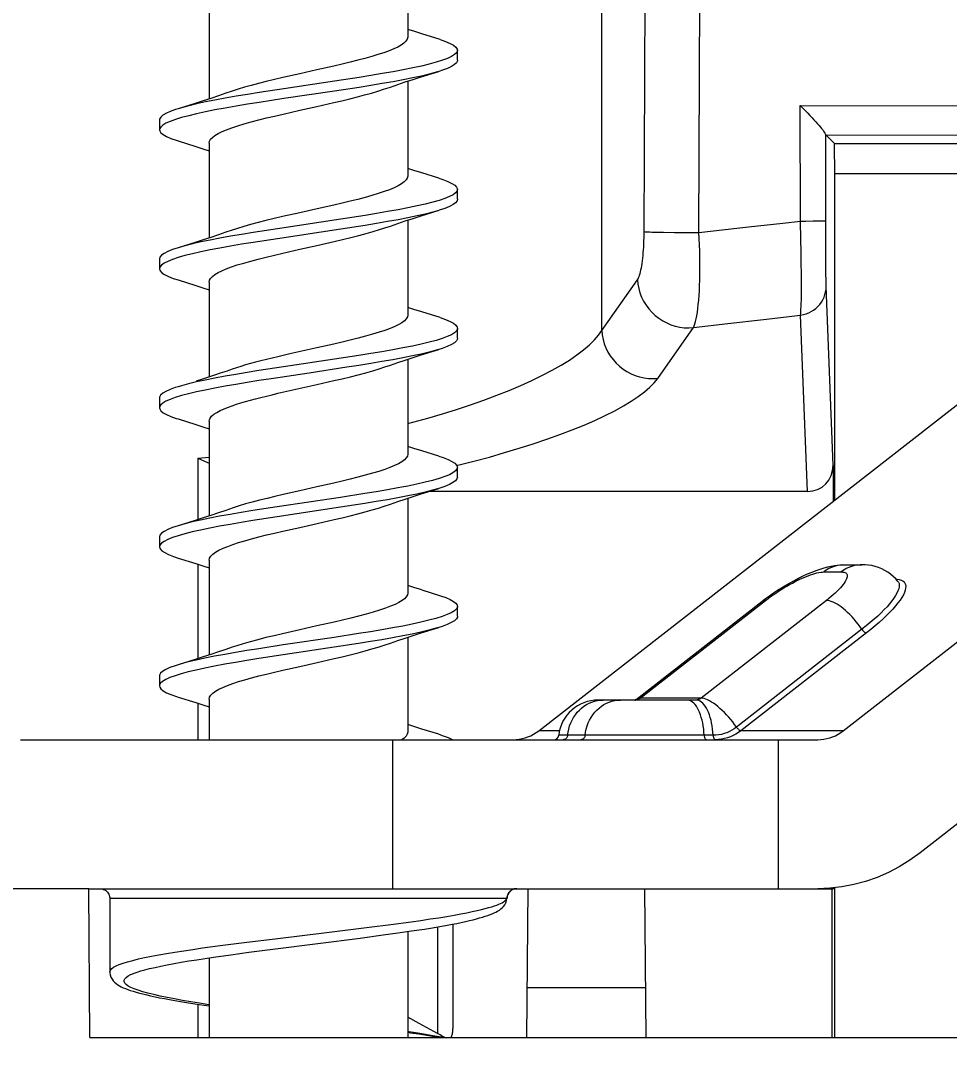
# Model space of a CAD drawing. Header units: millimetres. Extents: x -853320 to 19484, y -510814 to 9708.
# Drawn here: x 10048.51 to 10057.87, y 3181.48 to 3191.83 of the extents above; entities that cross this region are included whole.
import ezdxf
from ezdxf import colors
from ezdxf.entities.mleader import LeaderData, LeaderLine
from ezdxf.math import Vec2, Vec3

# ---------------------------------------------------------------- set-up
doc = ezdxf.new("R2010")
doc.units = ezdxf.units.MM
doc.layers.add('DS_ST_quote 1_50', color=7, linetype='Continuous')
for name, color, linetype, lineweight in [('F_ARREDI', 7, 'Continuous', 5), ('F_ELETTRICO', 22, 'Continuous', 5), ('F_ELETTRODOMESTICI', 40, 'Continuous', 5), ('F_IMPIANTO ELETTRICO', 7, 'Continuous', 0)]:
    doc.layers.add(name, color=color, linetype=linetype, lineweight=lineweight)
doc.styles.add('ARIAL', font='arial.ttf')
doc.styles.add('DANZI-DIDASCALIE', font='Yu Gothic UI Light.ttf', dxfattribs={"height": 30})
doc.dimstyles.new('ISO-100', dxfattribs={"dimtxt": 100, "dimasz": 5, "dimexe": 0.25, "dimexo": 6, "dimgap": 6, "dimtad": 1, "dimtxsty": 'ARIAL', "dimblk": 'ARCHTICK', "dimcen": 2.5, "dimdle": 15, "dimse1": 1, "dimse2": 1, "dimclrd": 256, "dimclre": 256, "dimclrt": 256, "dimadec": 0, "dimazin": 0, "dimtfac": 1, "dimtmove": 0, "dimatfit": 3, "dimldrblk": 'ARCHTICK', "dimfxl": 1, "dimlwd": -1, "dimlwe": -1, "dimarcsym": 0})

# ---------------------------------------------------------------- blocks, each defined once
blk = doc.blocks.new('_Dot')
at = {"color": 0, "linetype": 'ByBlock', "lineweight": -2}
blk.add_line((-0.5, 0), (-1, 0), dxfattribs=at)
at = {"color": 0, "linetype": 'ByBlock', "const_width": 0.5}
blk.add_lwpolyline([(-0.25, 0, 1), (0.25, 0, 1)], format="xyb", close=True, dxfattribs=at)
blk = doc.blocks.new('SCATOLA INCASSO_1 P_sezione e pianta')
at = {"layer": 'F_ELETTRICO'}
for p, q in [((55469.594, -13686.328), (55469.594, -13670.336)), ((55460.891, -13678.828), (55460.891, -13670.825)), ((55460.591, -13678.83), (55460.591, -13671.125)), ((55462.962, -13671.844), (55467.732, -13677.967)), ((55466.503, -13678.741), (55461.733, -13672.617)), ((55460.503, -13678.918), (55460.511, -13675.083)), ((55466.503, -13681.809), (55461.733, -13675.686)), ((55460.208, -13679.174), (55460.211, -13677.295)), ((55464.999, -13678.19), (55464.973, -13678.213)), ((55465.519, -13678.508), (55466.503, -13679.772)), ((55464.832, -13678.73), (55464.832, -13678.555)), ((55465.482, -13678.553), (55466.467, -13679.817)), ((55466.503, -13678.741), (55466.503, -13679.772)), ((55460.591, -13678.83), (55460.503, -13678.918)), ((55460.891, -13678.828), (55464.181, -13678.828)), ((55463.828, -13678.843), (55462.029, -13678.914)), ((55463.828, -13678.843), (55464.193, -13678.843)), ((55464.904, -13678.936), (55464.904, -13678.761)), ((55468.084, -13678.828), (55469.594, -13678.828)), ((55468.085, -13678.843), (55468.094, -13678.843)), ((55468.094, -13678.998), (55468.094, -13678.843)), ((55461.454, -13678.918), (55460.5, -13678.918)), ((55461.738, -13678.917), (55461.454, -13678.918)), ((55461.898, -13678.916), (55461.738, -13678.917)), ((55461.969, -13678.915), (55461.898, -13678.916)), ((55462.004, -13678.914), (55461.969, -13678.915)), ((55465.191, -13678.91), (55466.176, -13680.174)), ((55469.594, -13678.852), (55468.094, -13678.852)), ((55461.37, -13679.001), (55461.369, -13678.966)), ((55461.37, -13679.044), (55461.37, -13679.001)), ((55461.371, -13679.119), (55461.37, -13679.044)), ((55466.594, -13687.028), (55466.594, -13678.998)), ((55468.094, -13686.341), (55468.094, -13678.998)), ((55461.371, -13679.173), (55461.371, -13679.119)), ((55464.094, -13679.102), (55462.319, -13679.171)), ((55464.094, -13679.102), (55464.094, -13682.912)), ((55461.371, -13679.173), (55460.208, -13679.174)), ((55461.558, -13679.168), (55461.371, -13679.173)), ((55461.679, -13679.166), (55461.558, -13679.168)), ((55461.794, -13679.164), (55461.679, -13679.166)), ((55461.902, -13679.162), (55461.794, -13679.164)), ((55462.361, -13679.544), (55462.319, -13679.171)), ((55468.094, -13679.394), (55466.594, -13679.394)), ((55462.403, -13679.903), (55462.361, -13679.544)), ((55465.203, -13679.563), (55465.173, -13679.524)), ((55466.176, -13680.788), (55465.191, -13679.524)), ((55466.188, -13680.828), (55465.203, -13679.563)), ((55461.486, -13680.195), (55461.429, -13679.696)), ((55462.444, -13680.251), (55462.403, -13679.903)), ((55461.486, -13680.195), (55437.364, -13680.087)), ((55466.549, -13680.051), (55466.549, -13681.608)), ((55461.486, -13680.321), (55461.486, -13680.195)), ((55466.176, -13680.174), (55466.176, -13680.788)), ((55462.955, -13680.61), (55462.444, -13680.251)), ((55466.194, -13680.226), (55466.194, -13681.21)), ((55461.485, -13680.442), (55461.486, -13680.321)), ((55461.483, -13680.552), (55461.485, -13680.442)), ((55461.482, -13680.615), (55461.483, -13680.552)), ((55461.477, -13680.747), (55437.364, -13680.639)), ((55462.472, -13681.173), (55461.961, -13680.813)), ((55466.177, -13680.801), (55466.176, -13680.788)), ((55469.594, -13680.728), (55468.094, -13680.741)), ((55469.094, -13680.732), (55469.094, -13681.923)), ((55466.188, -13680.828), (55466.185, -13680.824)), ((55462.472, -13681.173), (55437.364, -13681.173)), ((55466.195, -13681.189), (55466.194, -13681.16)), ((55466.503, -13681.599), (55466.503, -13681.809)), ((55469.594, -13681.928), (55468.094, -13681.915)), ((55468.181, -13682.13), (55468.194, -13682.13)), ((55468.188, -13682.128), (55468.189, -13682.128)), ((55468.194, -13682.13), (55468.194, -13686.128)), ((55459.751, -13682.628), (55459.651, -13682.628)), ((55461.151, -13682.628), (55461.051, -13682.628)), ((55462.551, -13682.628), (55462.451, -13682.628)), ((55463.832, -13682.632), (55463.829, -13682.622)), ((55463.951, -13682.628), (55463.851, -13682.628)), ((55465.351, -13682.628), (55465.251, -13682.628)), ((55468.45, -13682.673), (55469.501, -13682.673)), ((55459.733, -13682.728), (55459.752, -13682.779)), ((55461.124, -13682.707), (55461.143, -13682.753)), ((55462.534, -13682.729), (55462.553, -13682.781)), ((55463.925, -13682.708), (55463.944, -13682.755)), ((55465.334, -13682.731), (55465.353, -13682.782)), ((55459.919, -13682.992), (55459.864, -13682.816)), ((55461.319, -13682.992), (55461.262, -13682.81)), ((55462.719, -13682.992), (55462.664, -13682.816)), ((55464.119, -13682.992), (55464.064, -13682.816)), ((55465.519, -13682.992), (55465.464, -13682.816)), ((55468.478, -13682.828), (55469.552, -13682.828)), ((55469.552, -13682.828), (55469.452, -13683.012)), ((55469.57, -13682.935), (55469.583, -13682.857)), ((55469.583, -13682.857), (55469.594, -13682.796)), ((55468.52, -13683.089), (55468.5, -13682.96)), ((55459.929, -13683.078), (55459.948, -13683.173)), ((55465.53, -13683.083), (55465.549, -13683.178)), ((55468.455, -13683.299), (55468.427, -13683.093)), ((55468.54, -13683.228), (55468.52, -13683.089)), ((55469.452, -13683.012), (55469.388, -13683.128)), ((55458.562, -13683.128), (55459.517, -13683.128)), ((55459.962, -13683.128), (55460.917, -13683.128)), ((55461.362, -13683.128), (55462.317, -13683.128)), ((55462.762, -13683.128), (55463.717, -13683.128)), ((55464.162, -13683.128), (55465.117, -13683.128)), ((55465.562, -13683.128), (55466.517, -13683.128)), ((55468.525, -13683.128), (55469.594, -13683.128)), ((55466.594, -13683.28), (55468.094, -13683.28)), ((55468.482, -13683.516), (55468.455, -13683.299)), ((55468.56, -13683.375), (55468.54, -13683.228)), ((55468.591, -13683.607), (55468.56, -13683.375)), ((55461.315, -13683.558), (55461.353, -13683.803)), ((55461.415, -13683.558), (55461.453, -13683.803)), ((55464.115, -13683.561), (55464.153, -13683.806)), ((55464.215, -13683.561), (55464.253, -13683.806)), ((55468.538, -13683.972), (55468.482, -13683.516)), ((55468.699, -13684.459), (55468.591, -13683.607)), ((55459.924, -13683.617), (55459.962, -13683.864)), ((55460.024, -13683.617), (55460.062, -13683.864)), ((55462.724, -13683.62), (55462.762, -13683.867)), ((55465.525, -13683.623), (55465.563, -13683.87)), ((55465.625, -13683.623), (55465.663, -13683.87)), ((55461.353, -13683.803), (55461.448, -13684.439)), ((55461.453, -13683.803), (55461.548, -13684.439)), ((55464.153, -13683.806), (55464.248, -13684.442)), ((55464.253, -13683.806), (55464.348, -13684.442)), ((55459.962, -13683.864), (55460.038, -13684.375)), ((55460.062, -13683.864), (55460.138, -13684.375)), ((55460.216, -13684.042), (55460.178, -13683.873)), ((55462.61, -13683.871), (55462.648, -13684.042)), ((55462.762, -13683.867), (55462.839, -13684.378)), ((55463.016, -13684.042), (55462.977, -13683.871)), ((55464.01, -13683.871), (55464.048, -13684.042)), ((55464.416, -13684.041), (55464.377, -13683.87)), ((55465.563, -13683.87), (55465.639, -13684.381)), ((55465.663, -13683.87), (55465.739, -13684.381)), ((55468.594, -13684.436), (55468.538, -13683.972)), ((55462.648, -13684.042), (55462.709, -13684.314)), ((55463.077, -13684.314), (55463.016, -13684.042)), ((55459.887, -13684.215), (55459.926, -13684.387)), ((55461.287, -13684.215), (55461.326, -13684.388)), ((55461.693, -13684.386), (55461.654, -13684.214)), ((55465.487, -13684.215), (55465.526, -13684.389)), ((55465.893, -13684.386), (55465.855, -13684.215)), ((55462.709, -13684.314), (55462.737, -13684.435)), ((55463.105, -13684.435), (55463.077, -13684.314)), ((55460.038, -13684.375), (55460.076, -13684.623)), ((55460.138, -13684.375), (55460.176, -13684.623)), ((55461.448, -13684.439), (55461.486, -13684.684)), ((55461.548, -13684.439), (55461.586, -13684.684)), ((55462.839, -13684.378), (55462.877, -13684.626)), ((55465.639, -13684.381), (55465.677, -13684.629)), ((55465.739, -13684.381), (55465.777, -13684.629)), ((55468.635, -13684.775), (55468.594, -13684.436)), ((55464.248, -13684.442), (55464.286, -13684.687)), ((55464.348, -13684.442), (55464.386, -13684.687)), ((55468.734, -13684.728), (55468.699, -13684.459)), ((55468.759, -13684.908), (55468.734, -13684.728)), ((55468.663, -13684.991), (55468.635, -13684.775)), ((55462.863, -13684.897), (55462.881, -13684.948)), ((55462.881, -13684.948), (55462.903, -13685.016)), ((55462.915, -13684.859), (55462.934, -13684.968)), ((55468.784, -13685.084), (55468.759, -13684.908)), ((55462.903, -13685.016), (55462.923, -13685.074)), ((55462.934, -13684.968), (55462.953, -13685.071)), ((55468.691, -13685.194), (55468.663, -13684.991)), ((55459.185, -13685.128), (55460.14, -13685.128)), ((55460.585, -13685.128), (55461.54, -13685.128)), ((55461.985, -13685.128), (55462.94, -13685.128)), ((55462.953, -13685.071), (55462.972, -13685.168)), ((55463.385, -13685.128), (55464.34, -13685.128)), ((55463.759, -13685.243), (55463.75, -13685.128)), ((55464.785, -13685.128), (55465.74, -13685.128)), ((55466.185, -13685.128), (55466.594, -13685.128)), ((55468.79, -13685.128), (55469.594, -13685.128)), ((55463.759, -13685.243), (55464.377, -13685.243)), ((55464.825, -13685.243), (55465.777, -13685.243)), ((55466.225, -13685.243), (55466.594, -13685.243)), ((55469.258, -13685.243), (55469.594, -13685.243)), ((55460.186, -13685.27), (55460.239, -13685.44)), ((55461.586, -13685.27), (55461.639, -13685.44)), ((55464.386, -13685.27), (55464.439, -13685.44)), ((55465.786, -13685.27), (55465.839, -13685.44)), ((55460.348, -13685.468), (55460.367, -13685.521)), ((55465.949, -13685.471), (55465.968, -13685.523)), ((55461.757, -13685.497), (55461.777, -13685.544)), ((55464.558, -13685.498), (55464.577, -13685.545)), ((55460.351, -13685.628), (55460.451, -13685.628)), ((55461.751, -13685.628), (55461.851, -13685.628)), ((55463.151, -13685.628), (55463.251, -13685.628)), ((55464.551, -13685.628), (55464.651, -13685.628)), ((55465.951, -13685.628), (55466.051, -13685.628)), ((55468.959, -13685.919), (55468.958, -13685.916)), ((55468.194, -13686.128), (55468.932, -13686.128)), ((55468.932, -13686.128), (55468.931, -13686.128)), ((55469.594, -13686.328), (55468.094, -13686.341)), ((55468.094, -13686.341), (55468.094, -13688.041))]:
    blk.add_line(p, q, dxfattribs=at)
for points in [[(55467.732, -13677.967), (55467.807, -13678.07), (55467.873, -13678.177), (55467.93, -13678.286), (55467.98, -13678.4), (55468.021, -13678.516), (55468.053, -13678.635), (55468.075, -13678.754), (55468.089, -13678.875), (55468.094, -13678.998)], [(55464.98, -13678.177), (55464.986, -13678.158), (55464.994, -13678.142), (55465.004, -13678.129), (55465.017, -13678.12), (55465.032, -13678.114), (55465.048, -13678.112), (55465.067, -13678.113), (55465.088, -13678.117), (55465.11, -13678.125), (55465.134, -13678.136), (55465.16, -13678.151), (55465.188, -13678.169), (55465.216, -13678.19), (55465.246, -13678.214), (55465.278, -13678.242), (55465.31, -13678.272), (55465.343, -13678.305), (55465.378, -13678.341), (55465.412, -13678.379), (55465.447, -13678.42), (55465.483, -13678.463), (55465.519, -13678.508)], [(55464.973, -13678.213), (55464.949, -13678.237), (55464.927, -13678.264), (55464.907, -13678.292), (55464.889, -13678.322), (55464.873, -13678.353), (55464.86, -13678.386), (55464.849, -13678.42), (55464.841, -13678.454), (55464.836, -13678.488), (55464.833, -13678.521), (55464.832, -13678.555)], [(55464.976, -13678.21), (55464.977, -13678.2), (55464.98, -13678.177)], [(55464.999, -13678.19), (55465.007, -13678.185), (55465.021, -13678.179), (55465.037, -13678.177), (55465.054, -13678.178), (55465.074, -13678.182), (55465.095, -13678.19), (55465.118, -13678.201), (55465.143, -13678.214), (55465.168, -13678.231), (55465.196, -13678.251), (55465.224, -13678.274), (55465.254, -13678.3), (55465.284, -13678.329), (55465.316, -13678.36), (55465.348, -13678.394), (55465.381, -13678.431), (55465.415, -13678.469), (55465.448, -13678.51), (55465.482, -13678.553)], [(55465.482, -13678.553), (55465.489, -13678.548), (55465.495, -13678.543), (55465.501, -13678.537), (55465.506, -13678.532), (55465.51, -13678.526), (55465.514, -13678.521), (55465.516, -13678.516), (55465.518, -13678.512), (55465.519, -13678.508)], [(55464.832, -13678.555), (55464.832, -13678.57), (55464.835, -13678.6), (55464.84, -13678.628), (55464.848, -13678.657), (55464.859, -13678.684), (55464.871, -13678.711), (55464.887, -13678.737), (55464.904, -13678.761)], [(55465.482, -13678.553), (55465.456, -13678.571), (55465.43, -13678.591), (55465.405, -13678.611), (55465.38, -13678.632), (55465.357, -13678.653), (55465.334, -13678.675), (55465.313, -13678.697), (55465.293, -13678.719), (55465.274, -13678.741), (55465.257, -13678.762), (55465.242, -13678.783), (55465.229, -13678.804), (55465.217, -13678.824), (55465.208, -13678.843), (55465.201, -13678.862), (55465.195, -13678.879), (55465.192, -13678.895), (55465.191, -13678.91)], [(55464.876, -13678.973), (55464.864, -13678.935), (55464.854, -13678.898), (55464.846, -13678.862), (55464.84, -13678.828), (55464.835, -13678.795), (55464.833, -13678.762), (55464.832, -13678.73)], [(55464.832, -13678.746), (55464.835, -13678.775), (55464.84, -13678.804), (55464.848, -13678.832), (55464.859, -13678.859), (55464.871, -13678.886), (55464.887, -13678.912), (55464.904, -13678.936)], [(55464.904, -13678.761), (55464.905, -13678.748), (55464.907, -13678.736), (55464.91, -13678.726), (55464.914, -13678.717), (55464.919, -13678.71), (55464.926, -13678.705), (55464.934, -13678.702), (55464.943, -13678.701), (55464.952, -13678.701), (55464.963, -13678.704), (55464.975, -13678.708), (55464.988, -13678.714), (55465.002, -13678.722), (55465.016, -13678.731), (55465.032, -13678.743), (55465.048, -13678.755), (55465.064, -13678.77), (55465.081, -13678.786), (55465.099, -13678.803), (55465.117, -13678.822), (55465.135, -13678.843), (55465.153, -13678.864), (55465.172, -13678.886), (55465.191, -13678.91)], [(55466.594, -13678.998), (55466.593, -13678.968), (55466.589, -13678.937), (55466.583, -13678.907), (55466.576, -13678.878), (55466.565, -13678.849), (55466.553, -13678.82), (55466.539, -13678.793), (55466.522, -13678.766), (55466.503, -13678.741)], [(55460.208, -13679.174), (55460.285, -13679.099), (55460.308, -13679.077), (55460.331, -13679.056), (55460.352, -13679.036), (55460.372, -13679.018), (55460.391, -13679.001), (55460.409, -13678.985), (55460.425, -13678.971), (55460.44, -13678.959), (55460.453, -13678.948), (55460.465, -13678.939), (55460.475, -13678.932), (55460.484, -13678.926), (55460.491, -13678.922), (55460.496, -13678.919), (55460.5, -13678.918)], [(55460.503, -13678.918), (55460.503, -13678.918), (55460.503, -13678.918), (55460.503, -13678.918), (55460.502, -13678.918), (55460.501, -13678.918), (55460.5, -13678.918)], [(55461.369, -13678.966), (55461.368, -13678.952), (55461.368, -13678.94), (55461.368, -13678.931), (55461.367, -13678.924), (55461.367, -13678.92), (55461.366, -13678.918)], [(55462.029, -13678.914), (55462.018, -13678.914), (55462.004, -13678.914)], [(55462.319, -13679.171), (55462.313, -13679.143), (55462.305, -13679.116), (55462.295, -13679.089), (55462.282, -13679.064), (55462.267, -13679.04), (55462.25, -13679.018), (55462.231, -13678.997), (55462.21, -13678.978), (55462.187, -13678.962), (55462.163, -13678.947), (55462.138, -13678.935), (55462.111, -13678.926), (55462.084, -13678.919), (55462.057, -13678.915), (55462.029, -13678.914)], [(55465.191, -13679.524), (55465.172, -13679.499), (55465.153, -13679.474), (55465.135, -13679.448), (55465.117, -13679.421), (55465.099, -13679.394), (55465.081, -13679.366), (55465.064, -13679.339), (55465.048, -13679.31), (55465.032, -13679.282), (55465.016, -13679.254), (55465.002, -13679.227), (55464.988, -13679.199), (55464.975, -13679.172), (55464.963, -13679.146), (55464.952, -13679.12), (55464.943, -13679.095), (55464.934, -13679.071), (55464.926, -13679.048), (55464.919, -13679.026), (55464.914, -13679.006), (55464.91, -13678.986), (55464.907, -13678.968), (55464.905, -13678.952), (55464.904, -13678.936)], [(55465.173, -13679.524), (55465.145, -13679.485), (55465.116, -13679.444), (55465.089, -13679.403), (55465.063, -13679.362), (55465.038, -13679.32), (55465.013, -13679.277), (55464.99, -13679.234), (55464.967, -13679.191), (55464.945, -13679.145), (55464.924, -13679.1), (55464.906, -13679.056), (55464.89, -13679.014), (55464.876, -13678.973)], [(55461.429, -13679.696), (55461.391, -13679.35), (55461.371, -13679.173)], [(55462.319, -13679.171), (55462.303, -13679.17), (55462.283, -13679.168), (55462.259, -13679.167), (55462.232, -13679.165), (55462.202, -13679.164), (55462.168, -13679.163), (55462.131, -13679.163), (55462.09, -13679.162), (55462.047, -13679.162), (55462.001, -13679.162), (55461.902, -13679.162)], [(55465.203, -13679.563), (55465.201, -13679.56), (55465.195, -13679.549), (55465.192, -13679.537), (55465.191, -13679.524)], [(55466.467, -13679.817), (55466.472, -13679.813), (55466.477, -13679.809), (55466.481, -13679.805), (55466.485, -13679.801), (55466.489, -13679.797), (55466.493, -13679.793), (55466.496, -13679.789), (55466.499, -13679.785), (55466.501, -13679.781), (55466.502, -13679.778), (55466.503, -13679.775), (55466.503, -13679.772)], [(55466.503, -13679.772), (55466.521, -13679.797), (55466.538, -13679.823), (55466.552, -13679.85), (55466.565, -13679.878), (55466.575, -13679.908), (55466.583, -13679.938), (55466.589, -13679.968), (55466.593, -13679.999), (55466.594, -13680.03)], [(55466.467, -13679.817), (55466.441, -13679.835), (55466.415, -13679.855), (55466.39, -13679.875), (55466.365, -13679.896), (55466.342, -13679.917), (55466.319, -13679.939), (55466.298, -13679.961), (55466.278, -13679.983), (55466.259, -13680.005), (55466.242, -13680.026), (55466.227, -13680.048), (55466.214, -13680.068), (55466.202, -13680.088), (55466.193, -13680.108), (55466.185, -13680.126), (55466.18, -13680.143), (55466.177, -13680.159), (55466.176, -13680.174)], [(55466.467, -13679.817), (55466.483, -13679.839), (55466.498, -13679.863), (55466.511, -13679.888), (55466.523, -13679.914), (55466.532, -13679.941), (55466.54, -13679.968), (55466.545, -13679.996), (55466.548, -13680.023), (55466.549, -13680.051)], [(55466.549, -13680.051), (55466.517, -13680.054), (55466.486, -13680.057), (55466.455, -13680.061), (55466.425, -13680.067), (55466.396, -13680.073), (55466.369, -13680.081), (55466.343, -13680.089), (55466.318, -13680.099), (55466.296, -13680.109), (55466.275, -13680.12), (55466.257, -13680.131), (55466.24, -13680.144), (55466.226, -13680.157), (55466.215, -13680.17), (55466.206, -13680.184), (55466.199, -13680.197), (55466.195, -13680.212), (55466.194, -13680.226)], [(55466.549, -13680.051), (55466.555, -13680.051), (55466.561, -13680.05), (55466.567, -13680.049), (55466.572, -13680.048), (55466.577, -13680.046), (55466.581, -13680.044), (55466.585, -13680.042), (55466.588, -13680.04), (55466.591, -13680.038), (55466.592, -13680.035), (55466.593, -13680.032), (55466.594, -13680.03)], [(55462.444, -13680.251), (55462.427, -13680.243), (55462.407, -13680.235), (55462.383, -13680.228), (55462.355, -13680.222), (55462.324, -13680.216), (55462.289, -13680.21), (55462.251, -13680.205), (55462.211, -13680.201), (55462.167, -13680.197), (55462.12, -13680.193), (55462.071, -13680.19), (55462.02, -13680.188), (55461.966, -13680.186), (55461.91, -13680.185), (55461.853, -13680.185), (55461.794, -13680.185), (55461.734, -13680.186), (55461.673, -13680.187), (55461.611, -13680.189), (55461.549, -13680.192), (55461.486, -13680.195)], [(55466.176, -13680.174), (55466.179, -13680.179), (55466.183, -13680.184), (55466.186, -13680.19), (55466.188, -13680.196), (55466.19, -13680.202), (55466.192, -13680.208), (55466.193, -13680.214), (55466.194, -13680.22), (55466.194, -13680.226)], [(55466.549, -13680.141), (55466.517, -13680.144), (55466.486, -13680.147), (55466.455, -13680.151), (55466.425, -13680.157), (55466.396, -13680.163), (55466.369, -13680.171), (55466.343, -13680.179), (55466.318, -13680.189), (55466.296, -13680.199), (55466.275, -13680.21), (55466.257, -13680.221), (55466.24, -13680.234), (55466.226, -13680.246), (55466.215, -13680.26)], [(55466.549, -13680.141), (55466.557, -13680.141), (55466.565, -13680.139), (55466.572, -13680.138), (55466.578, -13680.135), (55466.584, -13680.133), (55466.588, -13680.13), (55466.591, -13680.127), (55466.593, -13680.123), (55466.594, -13680.12)], [(55461.961, -13680.813), (55462.006, -13680.809), (55462.051, -13680.801), (55462.094, -13680.789), (55462.137, -13680.772), (55462.178, -13680.752), (55462.218, -13680.728), (55462.255, -13680.7), (55462.289, -13680.67), (55462.321, -13680.636), (55462.35, -13680.599), (55462.375, -13680.56), (55462.397, -13680.519), (55462.415, -13680.477), (55462.429, -13680.433), (55462.439, -13680.388), (55462.445, -13680.342), (55462.446, -13680.296), (55462.444, -13680.251)], [(55466.215, -13680.26), (55466.206, -13680.273), (55466.199, -13680.287), (55466.195, -13680.301), (55466.194, -13680.316)], [(55461.477, -13680.747), (55461.478, -13680.738), (55461.479, -13680.725), (55461.48, -13680.709), (55461.48, -13680.69), (55461.481, -13680.668), (55461.482, -13680.615)], [(55462.472, -13681.173), (55462.517, -13681.169), (55462.562, -13681.161), (55462.606, -13681.149), (55462.648, -13681.132), (55462.69, -13681.112), (55462.729, -13681.088), (55462.766, -13681.06), (55462.801, -13681.029), (55462.832, -13680.996), (55462.861, -13680.959), (55462.886, -13680.92), (55462.908, -13680.879), (55462.926, -13680.836), (55462.94, -13680.792), (55462.95, -13680.747), (55462.956, -13680.702), (55462.957, -13680.656), (55462.955, -13680.61)], [(55463.829, -13682.622), (55463.789, -13682.462), (55463.747, -13682.305), (55463.703, -13682.153), (55463.659, -13682.005), (55463.614, -13681.863), (55463.568, -13681.726), (55463.521, -13681.595), (55463.474, -13681.47), (55463.426, -13681.352), (55463.378, -13681.242), (55463.33, -13681.139), (55463.281, -13681.043), (55463.233, -13680.956), (55463.185, -13680.877), (55463.138, -13680.806), (55463.091, -13680.743), (55463.045, -13680.69), (55463, -13680.646), (55462.955, -13680.61)], [(55461.961, -13680.813), (55461.952, -13680.808), (55461.942, -13680.803), (55461.93, -13680.798), (55461.916, -13680.793), (55461.9, -13680.788), (55461.883, -13680.784), (55461.863, -13680.779), (55461.843, -13680.775), (55461.821, -13680.771), (55461.797, -13680.768), (55461.772, -13680.764), (55461.746, -13680.761), (55461.719, -13680.758), (55461.691, -13680.756), (55461.662, -13680.753), (55461.632, -13680.751), (55461.602, -13680.75), (55461.571, -13680.749), (55461.54, -13680.748), (55461.509, -13680.747), (55461.477, -13680.747)], [(55466.188, -13680.809), (55466.186, -13680.804), (55466.183, -13680.798), (55466.179, -13680.793), (55466.176, -13680.788)], [(55466.185, -13680.824), (55466.18, -13680.814), (55466.177, -13680.801)], [(55466.194, -13680.839), (55466.194, -13680.833), (55466.193, -13680.827), (55466.192, -13680.821), (55466.19, -13680.815), (55466.188, -13680.809)], [(55466.188, -13680.828), (55466.19, -13680.83), (55466.191, -13680.833), (55466.192, -13680.834), (55466.193, -13680.836), (55466.193, -13680.837), (55466.194, -13680.838), (55466.194, -13680.839), (55466.194, -13680.839), (55466.194, -13680.839)], [(55466.549, -13681.341), (55466.517, -13681.337), (55466.486, -13681.33), (55466.455, -13681.321), (55466.425, -13681.31), (55466.396, -13681.297), (55466.369, -13681.281), (55466.343, -13681.264), (55466.318, -13681.245), (55466.296, -13681.224), (55466.275, -13681.201), (55466.257, -13681.177), (55466.24, -13681.152), (55466.226, -13681.126), (55466.215, -13681.099), (55466.206, -13681.071), (55466.199, -13681.042), (55466.195, -13681.013), (55466.194, -13680.984)], [(55463.409, -13683.128), (55463.396, -13683.075), (55463.354, -13682.925), (55463.311, -13682.779), (55463.267, -13682.635), (55463.221, -13682.496), (55463.174, -13682.361), (55463.125, -13682.232), (55463.076, -13682.107), (55463.026, -13681.989), (55462.975, -13681.877), (55462.924, -13681.772), (55462.873, -13681.673), (55462.821, -13681.582), (55462.77, -13681.499), (55462.719, -13681.424), (55462.668, -13681.357), (55462.618, -13681.298), (55462.568, -13681.248), (55462.52, -13681.206), (55462.472, -13681.173)], [(55466.549, -13681.517), (55466.517, -13681.512), (55466.486, -13681.506), (55466.455, -13681.497), (55466.425, -13681.485), (55466.396, -13681.472), (55466.369, -13681.457), (55466.343, -13681.439), (55466.318, -13681.42), (55466.296, -13681.399), (55466.275, -13681.377), (55466.257, -13681.353), (55466.24, -13681.328), (55466.226, -13681.301), (55466.215, -13681.274), (55466.206, -13681.246), (55466.199, -13681.218), (55466.195, -13681.189)], [(55466.549, -13681.341), (55466.557, -13681.343), (55466.565, -13681.345), (55466.572, -13681.349), (55466.578, -13681.354), (55466.584, -13681.359), (55466.588, -13681.365), (55466.591, -13681.372), (55466.593, -13681.379), (55466.594, -13681.386)], [(55466.549, -13681.517), (55466.557, -13681.518), (55466.565, -13681.521), (55466.572, -13681.524), (55466.578, -13681.529), (55466.584, -13681.534), (55466.588, -13681.54), (55466.591, -13681.547), (55466.593, -13681.554), (55466.594, -13681.562)], [(55466.594, -13682.067), (55466.593, -13682.036), (55466.589, -13682.006), (55466.583, -13681.976), (55466.576, -13681.946), (55466.565, -13681.917), (55466.553, -13681.889), (55466.539, -13681.861), (55466.522, -13681.835), (55466.503, -13681.809)], [(55468.094, -13682.03), (55468.095, -13682.044), (55468.097, -13682.056), (55468.101, -13682.069), (55468.107, -13682.08), (55468.114, -13682.091), (55468.123, -13682.101), (55468.133, -13682.11), (55468.144, -13682.117), (55468.156, -13682.123), (55468.168, -13682.127), (55468.181, -13682.13)], [(55468.189, -13682.128), (55468.19, -13682.128), (55468.194, -13682.13)], [(55468.236, -13682.139), (55468.214, -13682.132), (55468.192, -13682.128)], [(55468.228, -13682.164), (55468.22, -13682.154), (55468.213, -13682.145), (55468.207, -13682.139), (55468.2, -13682.134), (55468.194, -13682.13)], [(55468.5, -13682.96), (55468.49, -13682.899), (55468.48, -13682.841), (55468.471, -13682.785), (55468.461, -13682.732), (55468.452, -13682.681), (55468.443, -13682.634), (55468.434, -13682.589), (55468.424, -13682.546), (55468.416, -13682.507), (55468.407, -13682.47), (55468.398, -13682.436), (55468.389, -13682.404), (55468.381, -13682.374), (55468.372, -13682.347), (55468.364, -13682.322), (55468.355, -13682.298), (55468.347, -13682.277), (55468.338, -13682.257), (55468.329, -13682.239), (55468.32, -13682.222), (55468.31, -13682.205), (55468.298, -13682.19), (55468.286, -13682.176), (55468.272, -13682.162), (55468.255, -13682.15), (55468.236, -13682.139)], [(55468.427, -13683.093), (55468.413, -13682.995), (55468.399, -13682.902), (55468.386, -13682.816), (55468.373, -13682.735), (55468.36, -13682.661), (55468.348, -13682.594), (55468.336, -13682.533), (55468.325, -13682.479), (55468.315, -13682.43), (55468.304, -13682.386), (55468.294, -13682.347), (55468.285, -13682.312), (55468.276, -13682.281), (55468.267, -13682.254), (55468.259, -13682.231), (55468.25, -13682.21), (55468.243, -13682.192), (55468.235, -13682.177), (55468.228, -13682.164)], [(55459.543, -13682.802), (55459.562, -13682.747), (55459.581, -13682.702), (55459.6, -13682.667), (55459.619, -13682.644), (55459.638, -13682.63), (55459.651, -13682.628)], [(55459.651, -13682.628), (55459.657, -13682.628), (55459.676, -13682.637), (55459.695, -13682.657), (55459.714, -13682.687), (55459.733, -13682.728)], [(55459.751, -13682.628), (55459.757, -13682.628), (55459.776, -13682.637), (55459.795, -13682.657), (55459.814, -13682.687), (55459.833, -13682.728), (55459.852, -13682.779), (55459.864, -13682.816)], [(55460.939, -13682.816), (55460.953, -13682.773), (55460.972, -13682.723), (55460.991, -13682.683), (55461.01, -13682.654), (55461.029, -13682.635), (55461.048, -13682.628), (55461.051, -13682.628)], [(55461.051, -13682.628), (55461.067, -13682.631), (55461.086, -13682.646), (55461.105, -13682.671), (55461.124, -13682.707)], [(55461.151, -13682.628), (55461.167, -13682.631), (55461.186, -13682.646), (55461.205, -13682.671), (55461.224, -13682.707), (55461.243, -13682.753), (55461.262, -13682.81)], [(55462.343, -13682.801), (55462.362, -13682.746), (55462.381, -13682.701), (55462.4, -13682.667), (55462.419, -13682.643), (55462.439, -13682.63), (55462.451, -13682.628)], [(55462.451, -13682.628), (55462.458, -13682.628), (55462.477, -13682.637), (55462.496, -13682.657), (55462.515, -13682.688), (55462.534, -13682.729)], [(55462.551, -13682.628), (55462.558, -13682.628), (55462.577, -13682.637), (55462.596, -13682.657), (55462.615, -13682.688), (55462.634, -13682.729), (55462.653, -13682.781), (55462.664, -13682.816)], [(55463.739, -13682.816), (55463.753, -13682.771), (55463.772, -13682.722), (55463.791, -13682.682), (55463.81, -13682.653), (55463.829, -13682.635), (55463.848, -13682.628), (55463.851, -13682.628)], [(55463.851, -13682.628), (55463.867, -13682.632), (55463.886, -13682.646), (55463.905, -13682.672), (55463.925, -13682.708)], [(55463.951, -13682.628), (55463.967, -13682.632), (55463.986, -13682.646), (55464.005, -13682.672), (55464.025, -13682.708), (55464.044, -13682.755), (55464.064, -13682.816)], [(55465.086, -13682.985), (55465.144, -13682.799), (55465.163, -13682.744), (55465.182, -13682.7), (55465.201, -13682.666), (55465.22, -13682.643), (55465.239, -13682.63), (55465.251, -13682.628)], [(55465.251, -13682.628), (55465.258, -13682.628), (55465.277, -13682.638), (55465.296, -13682.658), (55465.315, -13682.689), (55465.334, -13682.731)], [(55465.351, -13682.628), (55465.358, -13682.628), (55465.377, -13682.638), (55465.396, -13682.658), (55465.415, -13682.689), (55465.434, -13682.731), (55465.453, -13682.782), (55465.464, -13682.816)], [(55466.539, -13682.816), (55466.554, -13682.77), (55466.573, -13682.72), (55466.592, -13682.681), (55466.594, -13682.678)], [(55469.594, -13682.696), (55469.589, -13682.692), (55469.582, -13682.688), (55469.574, -13682.684), (55469.565, -13682.681), (55469.555, -13682.678), (55469.545, -13682.676), (55469.534, -13682.674), (55469.523, -13682.673), (55469.512, -13682.673), (55469.501, -13682.673)], [(55459.752, -13682.779), (55459.771, -13682.84), (55459.79, -13682.911), (55459.81, -13682.99), (55459.829, -13683.078), (55459.848, -13683.173)], [(55461.143, -13682.753), (55461.162, -13682.81), (55461.181, -13682.875), (55461.2, -13682.951), (55461.219, -13683.034), (55461.238, -13683.126)], [(55462.553, -13682.781), (55462.572, -13682.842), (55462.591, -13682.913), (55462.61, -13682.992), (55462.629, -13683.08), (55462.648, -13683.176)], [(55463.944, -13682.755), (55463.963, -13682.811), (55463.982, -13682.877), (55464.001, -13682.953), (55464.02, -13683.036), (55464.039, -13683.128)], [(55465.353, -13682.782), (55465.372, -13682.844), (55465.391, -13682.915), (55465.41, -13682.995), (55465.43, -13683.083), (55465.449, -13683.178)], [(55469.594, -13682.755), (55469.59, -13682.761), (55469.583, -13682.774), (55469.575, -13682.787), (55469.567, -13682.8), (55469.559, -13682.814), (55469.552, -13682.828)], [(55469.594, -13682.77), (55469.586, -13682.81), (55469.575, -13682.876), (55469.562, -13682.948)], [(55459.543, -13682.802), (55459.486, -13682.985), (55459.46, -13683.066), (55459.44, -13683.128)], [(55459.864, -13682.816), (55459.871, -13682.84), (55459.89, -13682.911), (55459.91, -13682.99), (55459.929, -13683.078)], [(55460.939, -13682.816), (55460.886, -13682.985), (55460.86, -13683.066), (55460.84, -13683.128)], [(55461.264, -13682.816), (55461.281, -13682.875), (55461.3, -13682.951), (55461.319, -13683.034), (55461.338, -13683.126)], [(55462.343, -13682.801), (55462.286, -13682.985), (55462.26, -13683.066), (55462.24, -13683.128)], [(55462.664, -13682.816), (55462.672, -13682.842), (55462.691, -13682.913), (55462.71, -13682.992), (55462.729, -13683.08), (55462.748, -13683.176), (55462.767, -13683.278), (55462.786, -13683.387), (55462.805, -13683.501), (55462.824, -13683.62), (55462.843, -13683.742)], [(55463.739, -13682.816), (55463.686, -13682.985), (55463.66, -13683.066), (55463.64, -13683.128)], [(55464.064, -13682.816), (55464.082, -13682.877), (55464.101, -13682.953), (55464.12, -13683.036), (55464.139, -13683.128)], [(55465.464, -13682.816), (55465.472, -13682.844), (55465.491, -13682.915), (55465.51, -13682.995), (55465.53, -13683.083)], [(55466.539, -13682.816), (55466.486, -13682.985), (55466.46, -13683.066), (55466.44, -13683.128)], [(55465.086, -13682.985), (55465.06, -13683.066), (55465.04, -13683.128)], [(55469.562, -13682.948), (55469.55, -13683.027), (55469.536, -13683.113), (55469.534, -13683.128)], [(55469.54, -13683.128), (55469.544, -13683.1), (55469.557, -13683.016), (55469.57, -13682.935)], [(55460.021, -13683.303), (55459.995, -13683.229), (55459.97, -13683.152), (55459.945, -13683.073), (55459.919, -13682.992)], [(55461.44, -13683.359), (55461.421, -13683.303), (55461.395, -13683.229), (55461.37, -13683.152), (55461.345, -13683.073), (55461.319, -13682.992)], [(55462.84, -13683.359), (55462.821, -13683.303), (55462.795, -13683.229), (55462.77, -13683.152), (55462.745, -13683.073), (55462.719, -13682.992)], [(55464.242, -13683.365), (55464.221, -13683.303), (55464.195, -13683.229), (55464.17, -13683.152), (55464.145, -13683.073), (55464.119, -13682.992)], [(55465.642, -13683.366), (55465.621, -13683.303), (55465.595, -13683.229), (55465.57, -13683.152), (55465.545, -13683.073), (55465.519, -13682.992)], [(55459.517, -13683.128), (55459.52, -13683.128), (55459.54, -13683.133), (55459.56, -13683.146), (55459.579, -13683.166), (55459.599, -13683.194), (55459.618, -13683.228), (55459.637, -13683.269), (55459.656, -13683.316), (55459.675, -13683.369), (55459.694, -13683.428), (55459.713, -13683.491), (55459.732, -13683.559), (55459.752, -13683.631), (55459.771, -13683.708), (55459.79, -13683.788), (55459.81, -13683.871)], [(55459.848, -13683.173), (55459.867, -13683.276), (55459.886, -13683.384), (55459.905, -13683.498), (55459.924, -13683.617)], [(55459.948, -13683.173), (55459.967, -13683.276), (55459.986, -13683.384), (55460.005, -13683.498), (55460.024, -13683.617)], [(55460.917, -13683.128), (55460.938, -13683.132), (55460.957, -13683.144), (55460.977, -13683.163), (55460.996, -13683.19), (55461.016, -13683.224), (55461.035, -13683.264), (55461.055, -13683.311), (55461.074, -13683.365), (55461.093, -13683.424), (55461.113, -13683.488), (55461.132, -13683.558), (55461.152, -13683.632), (55461.171, -13683.709), (55461.19, -13683.789), (55461.21, -13683.871)], [(55461.238, -13683.126), (55461.257, -13683.225), (55461.276, -13683.33), (55461.295, -13683.442), (55461.315, -13683.558)], [(55461.338, -13683.126), (55461.357, -13683.225), (55461.376, -13683.33), (55461.395, -13683.442), (55461.415, -13683.558)], [(55462.317, -13683.128), (55462.336, -13683.131), (55462.356, -13683.142), (55462.375, -13683.161), (55462.394, -13683.186), (55462.413, -13683.219), (55462.433, -13683.259), (55462.452, -13683.305), (55462.472, -13683.358), (55462.491, -13683.417), (55462.511, -13683.482), (55462.531, -13683.553), (55462.551, -13683.628), (55462.57, -13683.706), (55462.59, -13683.788), (55462.61, -13683.871)], [(55462.648, -13683.176), (55462.667, -13683.278), (55462.686, -13683.387), (55462.705, -13683.501), (55462.724, -13683.62)], [(55463.717, -13683.128), (55463.737, -13683.131), (55463.756, -13683.143), (55463.775, -13683.161), (55463.795, -13683.187), (55463.814, -13683.22), (55463.833, -13683.26), (55463.853, -13683.307), (55463.872, -13683.359), (55463.892, -13683.419), (55463.911, -13683.484), (55463.931, -13683.555), (55463.951, -13683.629), (55463.971, -13683.707), (55463.99, -13683.788), (55464.01, -13683.871)], [(55464.039, -13683.128), (55464.058, -13683.228), (55464.077, -13683.333), (55464.096, -13683.445), (55464.115, -13683.561)], [(55464.139, -13683.128), (55464.158, -13683.228), (55464.177, -13683.333), (55464.196, -13683.445), (55464.215, -13683.561)], [(55465.117, -13683.128), (55465.135, -13683.131), (55465.154, -13683.142), (55465.174, -13683.159), (55465.193, -13683.184), (55465.212, -13683.216), (55465.231, -13683.255), (55465.25, -13683.3), (55465.27, -13683.352), (55465.289, -13683.411), (55465.309, -13683.476), (55465.329, -13683.547), (55465.349, -13683.622), (55465.369, -13683.702), (55465.389, -13683.785), (55465.409, -13683.87)], [(55465.449, -13683.178), (55465.468, -13683.281), (55465.487, -13683.39), (55465.506, -13683.504), (55465.525, -13683.623)], [(55465.549, -13683.178), (55465.568, -13683.281), (55465.587, -13683.39), (55465.606, -13683.504), (55465.625, -13683.623)], [(55466.517, -13683.128), (55466.539, -13683.132), (55466.559, -13683.145), (55466.579, -13683.165), (55466.594, -13683.187)], [(55460.178, -13683.873), (55460.159, -13683.791), (55460.14, -13683.711), (55460.12, -13683.635), (55460.101, -13683.562), (55460.082, -13683.494), (55460.063, -13683.43), (55460.044, -13683.371), (55460.021, -13683.303)], [(55461.577, -13683.869), (55461.557, -13683.784), (55461.537, -13683.701), (55461.517, -13683.621), (55461.497, -13683.546), (55461.477, -13683.475), (55461.457, -13683.411), (55461.44, -13683.359)], [(55462.977, -13683.871), (55462.958, -13683.787), (55462.938, -13683.705), (55462.918, -13683.626), (55462.898, -13683.551), (55462.878, -13683.48), (55462.858, -13683.415), (55462.84, -13683.359)], [(55464.377, -13683.87), (55464.358, -13683.787), (55464.338, -13683.706), (55464.319, -13683.629), (55464.3, -13683.556), (55464.28, -13683.487), (55464.261, -13683.423), (55464.242, -13683.365)], [(55465.777, -13683.87), (55465.758, -13683.787), (55465.738, -13683.706), (55465.719, -13683.628), (55465.7, -13683.556), (55465.68, -13683.488), (55465.661, -13683.424), (55465.642, -13683.366)], [(55462.843, -13683.742), (55462.901, -13684.122), (55462.958, -13684.503)], [(55459.81, -13683.871), (55459.848, -13684.042), (55459.887, -13684.215)], [(55461.21, -13683.871), (55461.248, -13684.041), (55461.287, -13684.215)], [(55461.654, -13684.214), (55461.616, -13684.042), (55461.577, -13683.869)], [(55465.409, -13683.87), (55465.448, -13684.042), (55465.487, -13684.215)], [(55465.855, -13684.215), (55465.816, -13684.041), (55465.777, -13683.87)], [(55460.293, -13684.384), (55460.254, -13684.214), (55460.216, -13684.042)], [(55464.048, -13684.042), (55464.086, -13684.214), (55464.125, -13684.383)], [(55464.493, -13684.385), (55464.455, -13684.214), (55464.416, -13684.041)], [(55459.926, -13684.387), (55459.946, -13684.471), (55459.965, -13684.553), (55459.985, -13684.631), (55460.004, -13684.704), (55460.023, -13684.772), (55460.043, -13684.836), (55460.063, -13684.897)], [(55460.585, -13685.128), (55460.566, -13685.124), (55460.547, -13685.113), (55460.528, -13685.095), (55460.509, -13685.069), (55460.49, -13685.037), (55460.47, -13684.998), (55460.451, -13684.952), (55460.432, -13684.899), (55460.412, -13684.84), (55460.392, -13684.775), (55460.372, -13684.704), (55460.352, -13684.629), (55460.332, -13684.55), (55460.313, -13684.468), (55460.293, -13684.384)], [(55461.326, -13684.388), (55461.346, -13684.473), (55461.366, -13684.556), (55461.386, -13684.635), (55461.406, -13684.71), (55461.425, -13684.779), (55461.445, -13684.843), (55461.463, -13684.897)], [(55461.985, -13685.128), (55461.967, -13685.125), (55461.948, -13685.114), (55461.928, -13685.095), (55461.909, -13685.07), (55461.89, -13685.038), (55461.871, -13685), (55461.852, -13684.955), (55461.833, -13684.903), (55461.813, -13684.845), (55461.794, -13684.78), (55461.774, -13684.709), (55461.754, -13684.634), (55461.733, -13684.554), (55461.713, -13684.471), (55461.693, -13684.386)], [(55462.737, -13684.435), (55462.751, -13684.494), (55462.765, -13684.551), (55462.779, -13684.607), (55462.792, -13684.66), (55462.806, -13684.712), (55462.82, -13684.762), (55462.834, -13684.809), (55462.848, -13684.853), (55462.863, -13684.897)], [(55463.244, -13684.934), (55463.23, -13684.895), (55463.216, -13684.853), (55463.202, -13684.809), (55463.188, -13684.762), (55463.174, -13684.712), (55463.16, -13684.66), (55463.147, -13684.607), (55463.133, -13684.551), (55463.119, -13684.494), (55463.105, -13684.435)], [(55464.125, -13684.383), (55464.144, -13684.465), (55464.163, -13684.544), (55464.182, -13684.621), (55464.201, -13684.694), (55464.22, -13684.762), (55464.24, -13684.826), (55464.259, -13684.885)], [(55464.785, -13685.128), (55464.764, -13685.123), (55464.744, -13685.11), (55464.724, -13685.09), (55464.705, -13685.063), (55464.685, -13685.029), (55464.666, -13684.988), (55464.647, -13684.941), (55464.628, -13684.889), (55464.609, -13684.831), (55464.59, -13684.768), (55464.571, -13684.7), (55464.552, -13684.627), (55464.532, -13684.55), (55464.513, -13684.469), (55464.493, -13684.385)], [(55465.526, -13684.389), (55465.546, -13684.474), (55465.566, -13684.558), (55465.587, -13684.638), (55465.607, -13684.714), (55465.627, -13684.784), (55465.647, -13684.849), (55465.663, -13684.897)], [(55466.185, -13685.128), (55466.165, -13685.124), (55466.145, -13685.112), (55466.125, -13685.092), (55466.106, -13685.065), (55466.086, -13685.031), (55466.067, -13684.99), (55466.048, -13684.943), (55466.029, -13684.89), (55466.009, -13684.832), (55465.99, -13684.768), (55465.971, -13684.7), (55465.952, -13684.627), (55465.932, -13684.55), (55465.913, -13684.469), (55465.893, -13684.386)], [(55462.958, -13684.503), (55462.977, -13684.626), (55462.996, -13684.745), (55463.015, -13684.859), (55463.034, -13684.968), (55463.053, -13685.071), (55463.072, -13685.168), (55463.091, -13685.256), (55463.11, -13685.336)], [(55460.076, -13684.623), (55460.095, -13684.742), (55460.114, -13684.856), (55460.133, -13684.966), (55460.152, -13685.069), (55460.171, -13685.165)], [(55460.176, -13684.623), (55460.195, -13684.742), (55460.214, -13684.856), (55460.233, -13684.966), (55460.252, -13685.069)], [(55462.877, -13684.626), (55462.896, -13684.745), (55462.915, -13684.859)], [(55465.677, -13684.629), (55465.696, -13684.748), (55465.715, -13684.862), (55465.734, -13684.971), (55465.753, -13685.074), (55465.772, -13685.17)], [(55465.777, -13684.629), (55465.796, -13684.748), (55465.815, -13684.862), (55465.834, -13684.971), (55465.853, -13685.074)], [(55461.486, -13684.684), (55461.505, -13684.801), (55461.524, -13684.913), (55461.543, -13685.019), (55461.562, -13685.119)], [(55461.586, -13684.684), (55461.605, -13684.801), (55461.624, -13684.913), (55461.643, -13685.019), (55461.662, -13685.119)], [(55464.286, -13684.687), (55464.306, -13684.804), (55464.325, -13684.916), (55464.344, -13685.022), (55464.363, -13685.122)], [(55464.386, -13684.687), (55464.406, -13684.804), (55464.425, -13684.916), (55464.444, -13685.022), (55464.463, -13685.122)], [(55460.063, -13684.897), (55460.084, -13684.96), (55460.109, -13685.034), (55460.135, -13685.111), (55460.16, -13685.189), (55460.186, -13685.27)], [(55461.463, -13684.897), (55461.484, -13684.96), (55461.509, -13685.034), (55461.535, -13685.111), (55461.56, -13685.189), (55461.586, -13685.27)], [(55463.385, -13685.128), (55463.373, -13685.126), (55463.354, -13685.118), (55463.335, -13685.103), (55463.317, -13685.081), (55463.298, -13685.052), (55463.28, -13685.018), (55463.262, -13684.978), (55463.244, -13684.934)], [(55464.259, -13684.885), (55464.284, -13684.96), (55464.309, -13685.034), (55464.335, -13685.111), (55464.36, -13685.189), (55464.386, -13685.27)], [(55465.663, -13684.897), (55465.684, -13684.96), (55465.709, -13685.034), (55465.735, -13685.111), (55465.76, -13685.189), (55465.786, -13685.27)], [(55460.252, -13685.069), (55460.271, -13685.165), (55460.291, -13685.254), (55460.31, -13685.334), (55460.329, -13685.406), (55460.348, -13685.468)], [(55460.564, -13685.44), (55460.619, -13685.263), (55460.645, -13685.182), (55460.662, -13685.128)], [(55461.562, -13685.119), (55461.581, -13685.212), (55461.6, -13685.296), (55461.619, -13685.372), (55461.639, -13685.44)], [(55461.662, -13685.119), (55461.681, -13685.212), (55461.7, -13685.296), (55461.719, -13685.372), (55461.738, -13685.439), (55461.757, -13685.497)], [(55461.964, -13685.44), (55462.019, -13685.263), (55462.045, -13685.182), (55462.062, -13685.128)], [(55462.923, -13685.074), (55462.962, -13685.196), (55462.982, -13685.259)], [(55463.364, -13685.44), (55463.419, -13685.263), (55463.445, -13685.182), (55463.462, -13685.128)], [(55463.759, -13685.243), (55463.789, -13685.174), (55463.808, -13685.128)], [(55464.363, -13685.122), (55464.382, -13685.214), (55464.401, -13685.298), (55464.42, -13685.374), (55464.439, -13685.44)], [(55464.463, -13685.122), (55464.482, -13685.214), (55464.501, -13685.298), (55464.52, -13685.374), (55464.539, -13685.441), (55464.558, -13685.498)], [(55464.764, -13685.44), (55464.819, -13685.263), (55464.845, -13685.182), (55464.862, -13685.128)], [(55465.853, -13685.074), (55465.872, -13685.17), (55465.892, -13685.258), (55465.911, -13685.338), (55465.93, -13685.41), (55465.949, -13685.471)], [(55466.164, -13685.44), (55466.219, -13685.263), (55466.245, -13685.182), (55466.262, -13685.128)], [(55468.944, -13685.884), (55468.934, -13685.854), (55468.922, -13685.817), (55468.91, -13685.775), (55468.898, -13685.727), (55468.886, -13685.673), (55468.873, -13685.614), (55468.86, -13685.55), (55468.848, -13685.481), (55468.835, -13685.409), (55468.822, -13685.332), (55468.809, -13685.252), (55468.796, -13685.169), (55468.784, -13685.084)], [(55468.931, -13686.128), (55468.94, -13686.127), (55468.962, -13686.124), (55468.984, -13686.117), (55469.004, -13686.106), (55469.021, -13686.094), (55469.036, -13686.08), (55469.049, -13686.065), (55469.061, -13686.049), (55469.071, -13686.031), (55469.081, -13686.013), (55469.091, -13685.993), (55469.1, -13685.971), (55469.109, -13685.948), (55469.118, -13685.922), (55469.127, -13685.894), (55469.136, -13685.863), (55469.145, -13685.831), (55469.154, -13685.795), (55469.164, -13685.757), (55469.173, -13685.717), (55469.182, -13685.673), (55469.192, -13685.627), (55469.201, -13685.578), (55469.211, -13685.526), (55469.221, -13685.472), (55469.23, -13685.415), (55469.24, -13685.355), (55469.25, -13685.293), (55469.261, -13685.228), (55469.275, -13685.128)], [(55469.263, -13685.128), (55469.262, -13685.131), (55469.248, -13685.224), (55469.233, -13685.313), (55469.219, -13685.397), (55469.204, -13685.477), (55469.19, -13685.552), (55469.175, -13685.622), (55469.161, -13685.686), (55469.146, -13685.744), (55469.132, -13685.797), (55469.117, -13685.843), (55469.103, -13685.884), (55469.088, -13685.917), (55469.074, -13685.944), (55469.059, -13685.965), (55469.045, -13685.978), (55469.03, -13685.985), (55469.016, -13685.985), (55469.001, -13685.978), (55468.987, -13685.964), (55468.973, -13685.944), (55468.959, -13685.919)], [(55460.171, -13685.165), (55460.191, -13685.254), (55460.21, -13685.334), (55460.229, -13685.406), (55460.239, -13685.44)], [(55462.972, -13685.168), (55462.991, -13685.256), (55463.01, -13685.336)], [(55465.772, -13685.17), (55465.792, -13685.258), (55465.811, -13685.338), (55465.83, -13685.41), (55465.839, -13685.44)], [(55468.931, -13686.128), (55468.927, -13686.127), (55468.913, -13686.122), (55468.899, -13686.109), (55468.885, -13686.09), (55468.872, -13686.065), (55468.858, -13686.033), (55468.844, -13685.994), (55468.83, -13685.949), (55468.816, -13685.898), (55468.802, -13685.841), (55468.788, -13685.778), (55468.775, -13685.71), (55468.761, -13685.636), (55468.747, -13685.557), (55468.733, -13685.473), (55468.719, -13685.384), (55468.705, -13685.291), (55468.691, -13685.194)], [(55463.01, -13685.336), (55463.029, -13685.408), (55463.039, -13685.44)], [(55463.11, -13685.336), (55463.129, -13685.408), (55463.148, -13685.47), (55463.167, -13685.522)], [(55460.239, -13685.44), (55460.248, -13685.468), (55460.267, -13685.521), (55460.286, -13685.563), (55460.305, -13685.595), (55460.324, -13685.616), (55460.343, -13685.627), (55460.351, -13685.628)], [(55460.451, -13685.628), (55460.462, -13685.626), (55460.481, -13685.614), (55460.5, -13685.592), (55460.519, -13685.559), (55460.538, -13685.515), (55460.557, -13685.461), (55460.564, -13685.44)], [(55461.639, -13685.44), (55461.657, -13685.497), (55461.677, -13685.544), (55461.696, -13685.581), (55461.715, -13685.607), (55461.734, -13685.623), (55461.751, -13685.628)], [(55461.851, -13685.628), (55461.872, -13685.621), (55461.891, -13685.604), (55461.91, -13685.576), (55461.929, -13685.538), (55461.948, -13685.489), (55461.964, -13685.44)], [(55463.039, -13685.44), (55463.048, -13685.47), (55463.067, -13685.522), (55463.086, -13685.564), (55463.105, -13685.596), (55463.124, -13685.617), (55463.143, -13685.627), (55463.151, -13685.628)], [(55463.251, -13685.628), (55463.262, -13685.626), (55463.282, -13685.614), (55463.301, -13685.591), (55463.32, -13685.558), (55463.339, -13685.514), (55463.358, -13685.46), (55463.364, -13685.44)], [(55464.439, -13685.44), (55464.458, -13685.498), (55464.477, -13685.545), (55464.496, -13685.582), (55464.515, -13685.608), (55464.534, -13685.623), (55464.551, -13685.628)], [(55464.651, -13685.628), (55464.672, -13685.621), (55464.691, -13685.604), (55464.71, -13685.575), (55464.729, -13685.537), (55464.748, -13685.487), (55464.764, -13685.44)], [(55465.839, -13685.44), (55465.849, -13685.471), (55465.868, -13685.523), (55465.887, -13685.565), (55465.906, -13685.597), (55465.925, -13685.617), (55465.944, -13685.627), (55465.951, -13685.628)], [(55466.051, -13685.628), (55466.063, -13685.626), (55466.082, -13685.614), (55466.101, -13685.591), (55466.12, -13685.557), (55466.139, -13685.513), (55466.158, -13685.458), (55466.164, -13685.44)], [(55460.367, -13685.521), (55460.386, -13685.563), (55460.405, -13685.595), (55460.424, -13685.616), (55460.443, -13685.627), (55460.451, -13685.628)], [(55461.777, -13685.544), (55461.796, -13685.581), (55461.815, -13685.607), (55461.834, -13685.623), (55461.851, -13685.628)], [(55463.167, -13685.522), (55463.186, -13685.564), (55463.205, -13685.596), (55463.224, -13685.617), (55463.243, -13685.627), (55463.251, -13685.628)], [(55464.577, -13685.545), (55464.596, -13685.582), (55464.615, -13685.608), (55464.634, -13685.623), (55464.651, -13685.628)], [(55465.968, -13685.523), (55465.987, -13685.565), (55466.006, -13685.597), (55466.025, -13685.617), (55466.044, -13685.627), (55466.051, -13685.628)], [(55468.958, -13685.916), (55468.954, -13685.908), (55468.944, -13685.884)], [(55468.094, -13686.228), (55468.095, -13686.216), (55468.097, -13686.203), (55468.101, -13686.192), (55468.106, -13686.181), (55468.112, -13686.17), (55468.12, -13686.161), (55468.129, -13686.152), (55468.138, -13686.145), (55468.149, -13686.138), (55468.16, -13686.134), (55468.172, -13686.13), (55468.184, -13686.128), (55468.194, -13686.128)]]:
    blk.add_lwpolyline(points, dxfattribs=at)
for centre, radius, start, end in [((55466.594, -13681.21), 0.4, 180, 263.6206), ((55466.544, -13681.657), 0.05, 0.0007, 83.6207), ((55468.194, -13682.028), 0.1, 180.0111, 266.9831)]:
    blk.add_arc(centre, radius, start, end, dxfattribs=at)
for centre, major_axis, ratio, start_param, end_param in [((55460.891, -13678.83), (0.3, 0), 0.008727, 1.570796, 3.132866), ((55463.783, -13679.145), (0.254, 0.207), 0.863519, -0.614789, 0.812665)]:
    blk.add_ellipse(centre, major_axis=major_axis, ratio=ratio, start_param=start_param, end_param=end_param, dxfattribs=at)
blk = doc.blocks.new('P.lo PARETE INGRESSO_pianta')
at = {"layer": 'F_IMPIANTO ELETTRICO', "rotation": 269.9999999999999}
blk.add_blockref('SCATOLA INCASSO_1 P_sezione e pianta', (16423.454, 43763.024), dxfattribs=at)
blk = doc.blocks.new('_ArchTick')
at = {"color": 0, "linetype": 'ByBlock', "const_width": 0.15}
blk.add_lwpolyline([(-0.5, -0.5), (0.5, 0.5)], dxfattribs=at)
blk = doc.blocks.new('*D146')
at = {"layer": 'Defpoints', "color": 0, "transparency": 16777216}
for p in [(5588.556, 7348.815), (19268.524, 2810.66), (19483.824, 2810.66)]:
    blk.add_point(p, dxfattribs=at)
at = {"layer": 'DS_ST_quote 1_50', "transparency": 16777216}
blk.add_line((19268.524, 7363.815), (19268.524, 2795.66), dxfattribs=at)
at = {"layer": 'DS_ST_quote 1_50', "transparency": 16777216, "xscale": 5, "yscale": 5, "zscale": 5}
for p, rotation in [((19268.524, 7348.815), 90), ((19268.524, 2810.66), 270)]:
    blk.add_blockref('_ArchTick', p, dxfattribs=dict(at, rotation=rotation))
at = {"layer": 'DS_ST_quote 1_50', "transparency": 16777216, "insert": (19202.429, 5079.737), "char_height": 100, "attachment_point": 5, "rotation": 90, "style": 'ARIAL'}
blk.add_mtext('4538,15', dxfattribs=at)
blk = doc.blocks.new('BAGNO-LAVANDERIA_pianta_sol.B')
at = {"layer": 'F_ELETTRODOMESTICI', "color": 5, "ltscale": 5}
ml = blk.add_multileader_mtext('Standard', dxfattribs=at)
ml.set_content('{\\fYu Gothic UI Light|b0|i0|c128|p34;BASAMENTO c/cassetto} ditta MIELE art.WTS 610', color=5, style='DANZI-DIDASCALIE')
ml.set_leader_properties(color=256, linetype='ByLayer', lineweight=-1)
ml.set_arrow_properties(name='DOT')
ml.build(insert=Vec2(0, 0))
ml.multileader.update_dxf_attribs({"arrow_head_size": 5, "scale": 5})
ctx = ml.context
ctx.base_point, ctx.scale, ctx.char_height, ctx.arrow_head_size, ctx.landing_gap_size, ctx.plane_origin, ctx.plane_x_axis, ctx.plane_y_axis = Vec3(865728.962, 518190.635), 5, 25, 5, 10, Vec3(865691.994, 518253.274), Vec3(0, -1), Vec3(1, 0)
notes = []
notes.append((ctx, [(0, (0, 0, 0), (0, 0), (1, 0), 1, [])]))
ctx.mtext.insert, ctx.mtext.text_direction, ctx.mtext.rotation, ctx.mtext.width, ctx.mtext.flow_direction = Vec3(865741.68, 518180.635), Vec3(0, -1), 4.712389, 471.57428, 5
ml = blk.add_multileader_mtext('Standard', dxfattribs=at)
ml.set_content('{\\fYu Gothic UI Light|b0|i0|c128|p34;LAVASCIUGA} ditta MIELE art.WTD165 WPM 8/5kg', color=5, style='DANZI-DIDASCALIE')
ml.set_leader_properties(color=256, linetype='ByLayer', lineweight=-1)
ml.set_arrow_properties(name='DOT')
ml.build(insert=Vec2(0, 0))
ml.multileader.update_dxf_attribs({"arrow_head_size": 5, "scale": 5})
ctx = ml.context
ctx.base_point, ctx.scale, ctx.char_height, ctx.arrow_head_size, ctx.landing_gap_size, ctx.plane_origin, ctx.plane_x_axis, ctx.plane_y_axis = Vec3(865852.825, 518185.277), 5, 25, 5, 10, Vec3(865819.832, 518247.915), Vec3(0, -1), Vec3(1, 0)
notes.append((ctx, [(0, (0, 0, 0), (0, 0), (1, 0), 1, [])]))
ctx.mtext.insert, ctx.mtext.text_direction, ctx.mtext.rotation, ctx.mtext.width, ctx.mtext.flow_direction = Vec3(865869.518, 518175.277), Vec3(0, -1), 4.712389, 377.01669, 5
for ctx, leaders in notes:
    for number, flags, end, landing, length, lines in leaders:
        leader = LeaderData()
        leader.index, (leader.has_last_leader_line, leader.has_dogleg_vector, leader.attachment_direction) = number, flags
        leader.last_leader_point, leader.dogleg_vector, leader.dogleg_length = Vec3(end), Vec3(landing), length
        for number, points, colour, breaks in lines:
            line = LeaderLine()
            line.index, line.vertices, line.color, line.breaks = number, Vec3.list(points), colors.encode_raw_color(colour), breaks
            leader.lines.append(line)
        ctx.leaders.append(leader)

msp = doc.modelspace()

# ---------------------------------------------------------------- block references
at = {"layer": 'F_ARREDI', "color": 2, "lineweight": 5}
msp.add_blockref('BAGNO-LAVANDERIA_pianta_sol.B', (-853319.899, -510814.178), dxfattribs=at)
at = {"layer": 'F_ARREDI'}
msp.add_blockref('P.lo PARETE INGRESSO_pianta', (7312.084, 14888.155), dxfattribs=at)

# ---------------------------------------------------------------- dimensions: what is measured, and where the dimension line sits
at = {"layer": 'DS_ST_quote 1_50', "color": 4}
dim = msp.add_linear_dim(base=(19268.5243, 2810.6601), p1=(5588.556, 7348.8148), p2=(19483.824, 2810.6601), angle=90, dimstyle='ISO-100', dxfattribs=at)
dim.commit()
dim.dimension.update_dxf_attribs({"geometry": '*D146', "text_midpoint": (19202.4288, 5079.7375)})

doc.saveas('drawing.dxf')
